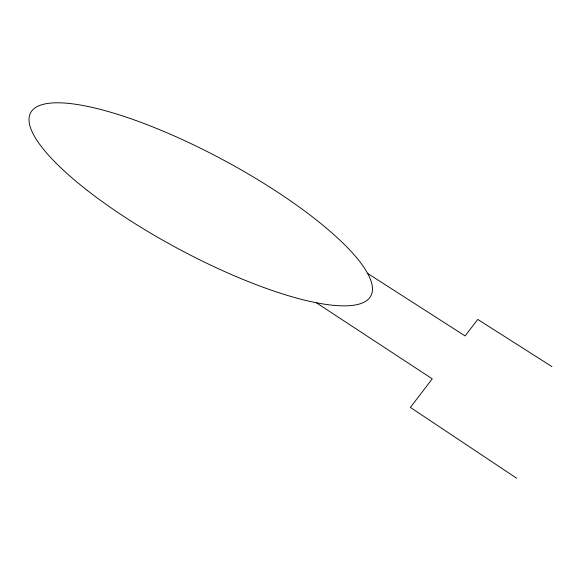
<?xml version="1.0" encoding="UTF-8"?>
<svg xmlns="http://www.w3.org/2000/svg" width="581" height="581" viewBox="0 0 581 581"><rect width="100%" height="100%" fill="white"/><g stroke="black" fill="none" stroke-linecap="round" stroke-linejoin="round"><path stroke-width="0.87" d="M551.95 366.611L477.735 319.419L465.098 335.934L367.41 273.273M316.5 302.868L432.257 378.841L410.389 407.426L516.625 478.214M87.303 190.415A193.212 49.77 28.3 0 0 369.051 298.467A193.212 49.77 28.3 0 0 145.693 124.145A193.212 49.77 28.3 0 0 87.303 190.415"/></g></svg>
